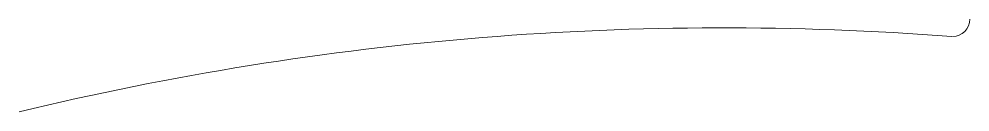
# Model space of a CAD drawing. Header units: millimetres. Extents: x -54.4 to 0, y -16.8 to -11.5.
import ezdxf

# ---------------------------------------------------------------- set-up
doc = ezdxf.new("R2010")
doc.units = ezdxf.units.MM
doc.linetypes.add('K5LT_BASIC', pattern=[0])
doc.layers.get('0').update_dxf_attribs({"true_color": 0xffffff})

msp = doc.modelspace()

# ---------------------------------------------------------------- linework, layer by layer
at = {"color": 5, "linetype": 'K5LT_BASIC', "lineweight": 13, "true_color": 0x0000ff}
for centre, radius, start, end in [((-1, -11.5), 1, 270, 0), ((-14.106, -183.012), 171.012, 85.61757, 103.61192)]:
    msp.add_arc(centre, radius, start, end, dxfattribs=at)

doc.saveas('drawing.dxf')
